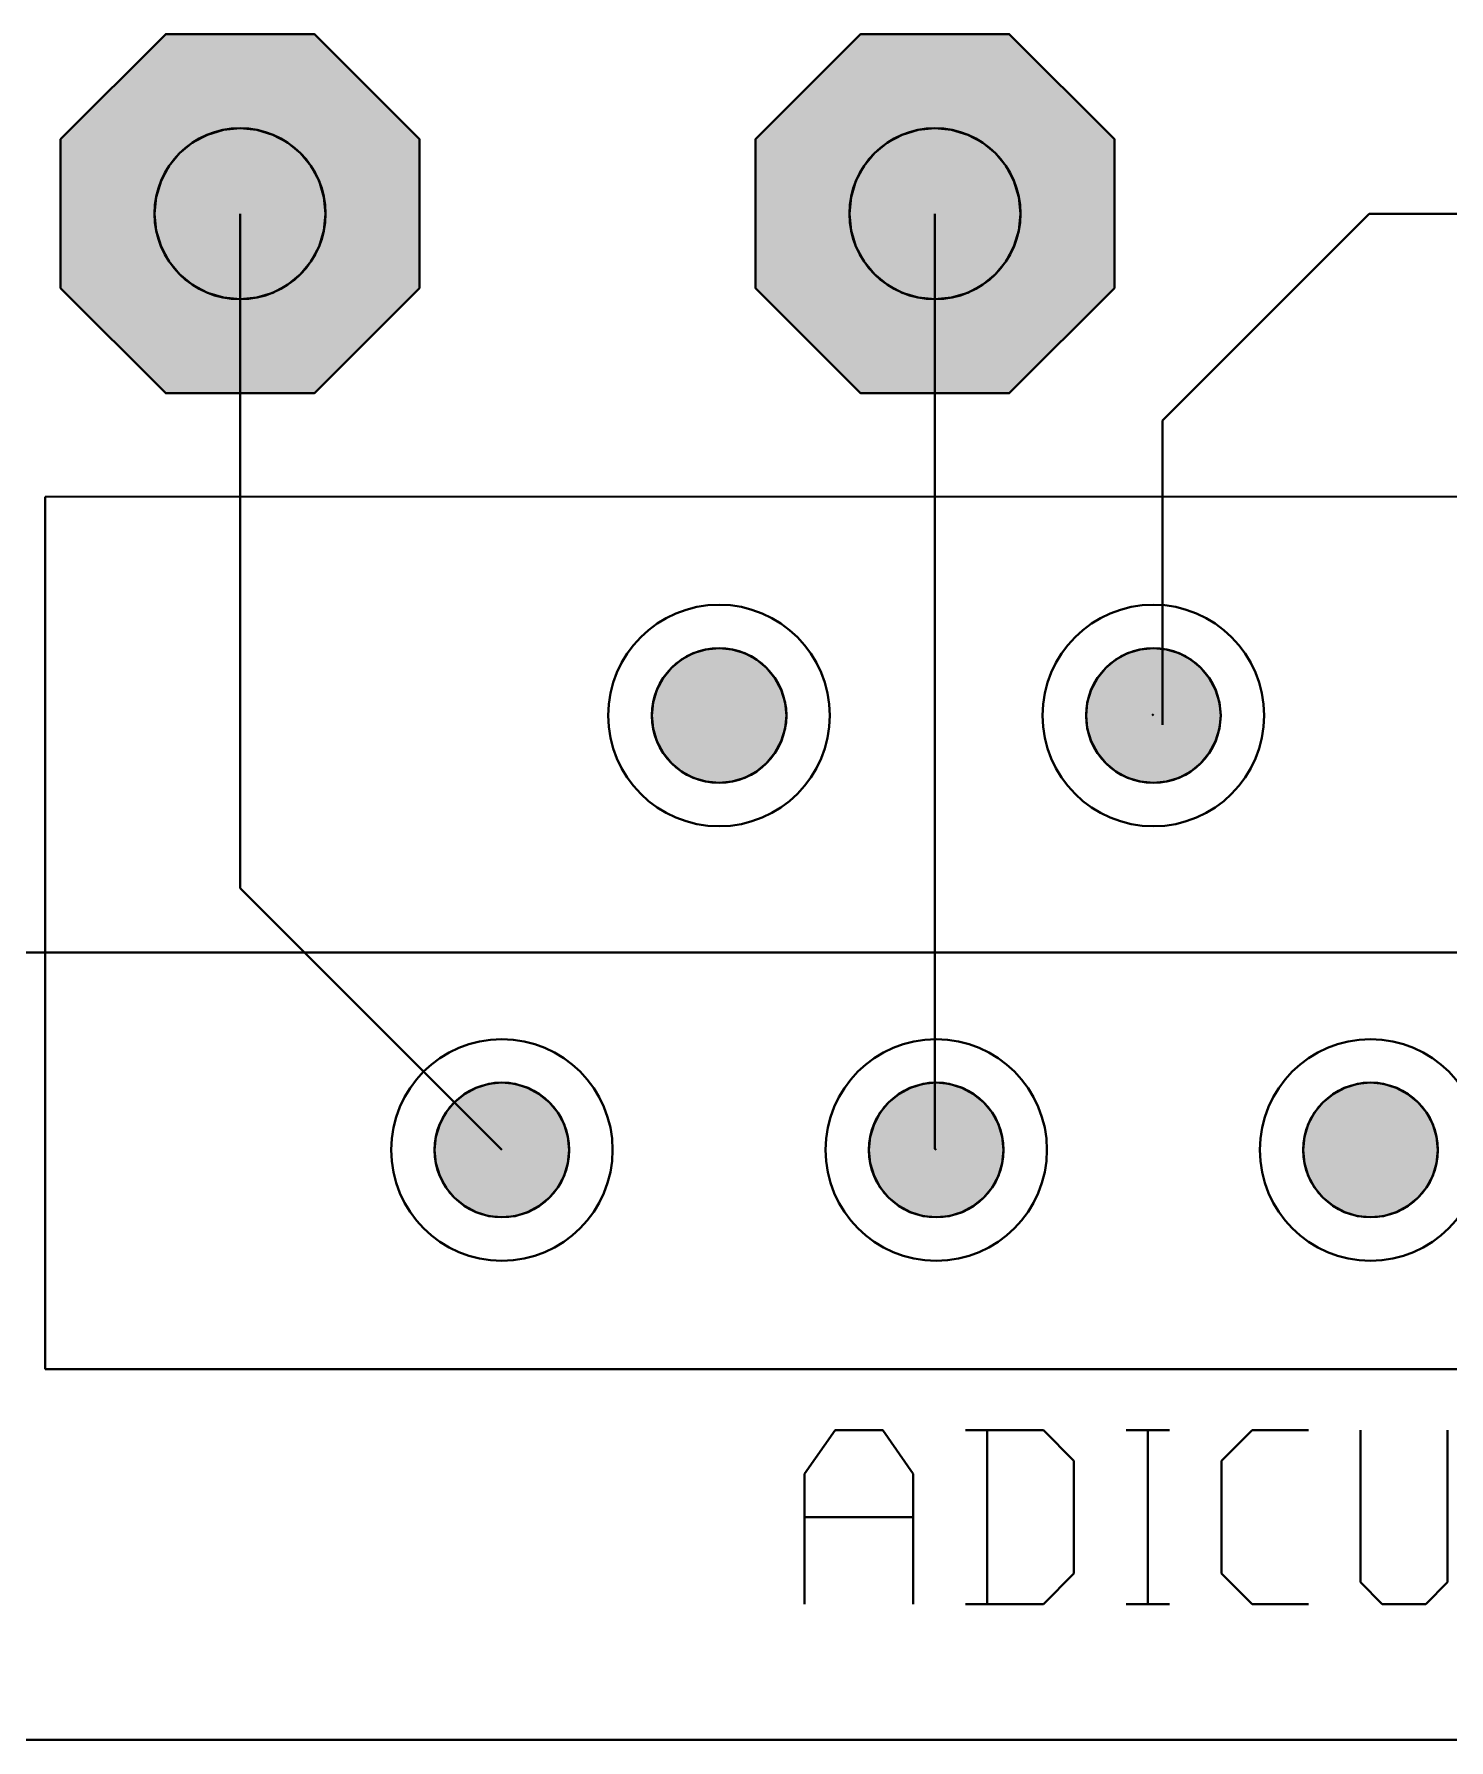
# Model space of a CAD drawing. Header units: millimetres. Extents: x 2 to 157, y 2 to 78.
# Drawn here: x 81.14 to 89.42, y 2.11 to 12.09 of the extents above; entities that cross this region are included whole.
import ezdxf

# ---------------------------------------------------------------- set-up
doc = ezdxf.new("R2010")
doc.units = ezdxf.units.MM
for name, color, linetype in [('bottom_copper', 7, 'Continuous'), ('bottom_silk', 7, 'Continuous'), ('drill_plated', 7, 'Continuous'), ('outline', 7, 'Continuous'), ('top_copper', 7, 'Continuous'), ('top_silk', 7, 'Continuous')]:
    doc.layers.add(name, color=color, linetype=linetype)

msp = doc.modelspace()

# ---------------------------------------------------------------- hatches: boundary and pattern name
at = {"layer": 'bottom_copper', "lineweight": 40}
for points in [[(83.3968, 10.6006), (82.7817, 9.9855), (81.9119, 9.9855), (81.2968, 10.6006), (81.2968, 11.4704), (81.9119, 12.0855), (82.7817, 12.0855), (83.3968, 11.4704), (83.3968, 10.6006)], [(87.4608, 10.6006), (86.8457, 9.9855), (85.9759, 9.9855), (85.3608, 10.6006), (85.3608, 11.4704), (85.9759, 12.0855), (86.8457, 12.0855), (87.4608, 11.4704), (87.4608, 10.6006)], [(82.8372, 10.938), (82.8087, 10.8442), (82.7625, 10.7577), (82.7004, 10.6819), (82.6246, 10.6198), (82.5381, 10.5736), (82.4443, 10.5451), (82.3468, 10.5355), (82.2493, 10.5451), (82.1555, 10.5736), (82.069, 10.6198), (81.9932, 10.6819), (81.9311, 10.7577), (81.8849, 10.8442), (81.8564, 10.938), (81.8468, 11.0355), (81.8564, 11.133), (81.8849, 11.2268), (81.9311, 11.3133), (81.9932, 11.3891), (82.069, 11.4512), (82.1555, 11.4974), (82.2493, 11.5259), (82.3468, 11.5355), (82.4443, 11.5259), (82.5381, 11.4974), (82.6246, 11.4512), (82.7004, 11.3891), (82.7625, 11.3133), (82.8087, 11.2268), (82.8372, 11.133), (82.8468, 11.0355), (82.8372, 10.938)], [(86.9012, 10.938), (86.8727, 10.8442), (86.8265, 10.7577), (86.7644, 10.6819), (86.6886, 10.6198), (86.6021, 10.5736), (86.5083, 10.5451), (86.4108, 10.5355), (86.3133, 10.5451), (86.2195, 10.5736), (86.133, 10.6198), (86.0572, 10.6819), (85.9951, 10.7577), (85.9489, 10.8442), (85.9204, 10.938), (85.9108, 11.0355), (85.9204, 11.133), (85.9489, 11.2268), (85.9951, 11.3133), (86.0572, 11.3891), (86.133, 11.4512), (86.2195, 11.4974), (86.3133, 11.5259), (86.4108, 11.5355), (86.5083, 11.5259), (86.6021, 11.4974), (86.6886, 11.4512), (86.7644, 11.3891), (86.8265, 11.3133), (86.8727, 11.2268), (86.9012, 11.133), (86.9108, 11.0355), (86.9012, 10.938)], [(85.5341, 8.0252), (85.5117, 7.9513), (85.4753, 7.8833), (85.4264, 7.8236), (85.3667, 7.7747), (85.2987, 7.7383), (85.2248, 7.7159), (85.148, 7.7083), (85.0712, 7.7159), (84.9973, 7.7383), (84.9293, 7.7747), (84.8696, 7.8236), (84.8207, 7.8833), (84.7843, 7.9513), (84.7619, 8.0252), (84.7543, 8.102), (84.7619, 8.1788), (84.7843, 8.2527), (84.8207, 8.3207), (84.8696, 8.3804), (84.9293, 8.4293), (84.9973, 8.4657), (85.0712, 8.4881), (85.148, 8.4957), (85.2248, 8.4881), (85.2987, 8.4657), (85.3667, 8.4293), (85.4264, 8.3804), (85.4753, 8.3207), (85.5117, 8.2527), (85.5341, 8.1788), (85.5417, 8.102), (85.5341, 8.0252)], [(88.0741, 8.0252), (88.0517, 7.9513), (88.0153, 7.8833), (87.9664, 7.8236), (87.9067, 7.7747), (87.8387, 7.7383), (87.7648, 7.7159), (87.688, 7.7083), (87.6112, 7.7159), (87.5373, 7.7383), (87.4693, 7.7747), (87.4096, 7.8236), (87.3607, 7.8833), (87.3243, 7.9513), (87.3019, 8.0252), (87.2943, 8.102), (87.3019, 8.1788), (87.3243, 8.2527), (87.3607, 8.3207), (87.4096, 8.3804), (87.4693, 8.4293), (87.5373, 8.4657), (87.6112, 8.4881), (87.688, 8.4957), (87.7648, 8.4881), (87.8387, 8.4657), (87.9067, 8.4293), (87.9664, 8.3804), (88.0153, 8.3207), (88.0517, 8.2527), (88.0741, 8.1788), (88.0817, 8.102), (88.0741, 8.0252)], [(84.2641, 5.4852), (84.2417, 5.4113), (84.2053, 5.3433), (84.1564, 5.2836), (84.0967, 5.2347), (84.0287, 5.1983), (83.9548, 5.1759), (83.878, 5.1683), (83.8012, 5.1759), (83.7273, 5.1983), (83.6593, 5.2347), (83.5996, 5.2836), (83.5507, 5.3433), (83.5143, 5.4113), (83.4919, 5.4852), (83.4843, 5.562), (83.4919, 5.6388), (83.5143, 5.7127), (83.5507, 5.7807), (83.5996, 5.8404), (83.6593, 5.8893), (83.7273, 5.9257), (83.8012, 5.9481), (83.878, 5.9557), (83.9548, 5.9481), (84.0287, 5.9257), (84.0967, 5.8893), (84.1564, 5.8404), (84.2053, 5.7807), (84.2417, 5.7127), (84.2641, 5.6388), (84.2717, 5.562), (84.2641, 5.4852)], [(86.8041, 5.4852), (86.7817, 5.4113), (86.7453, 5.3433), (86.6964, 5.2836), (86.6367, 5.2347), (86.5687, 5.1983), (86.4948, 5.1759), (86.418, 5.1683), (86.3412, 5.1759), (86.2673, 5.1983), (86.1993, 5.2347), (86.1396, 5.2836), (86.0907, 5.3433), (86.0543, 5.4113), (86.0319, 5.4852), (86.0243, 5.562), (86.0319, 5.6388), (86.0543, 5.7127), (86.0907, 5.7807), (86.1396, 5.8404), (86.1993, 5.8893), (86.2673, 5.9257), (86.3412, 5.9481), (86.418, 5.9557), (86.4948, 5.9481), (86.5687, 5.9257), (86.6367, 5.8893), (86.6964, 5.8404), (86.7453, 5.7807), (86.7817, 5.7127), (86.8041, 5.6388), (86.8117, 5.562), (86.8041, 5.4852)], [(89.3441, 5.4852), (89.3217, 5.4113), (89.2853, 5.3433), (89.2364, 5.2836), (89.1767, 5.2347), (89.1087, 5.1983), (89.0348, 5.1759), (88.958, 5.1683), (88.8812, 5.1759), (88.8073, 5.1983), (88.7393, 5.2347), (88.6796, 5.2836), (88.6307, 5.3433), (88.5943, 5.4113), (88.5719, 5.4852), (88.5643, 5.562), (88.5719, 5.6388), (88.5943, 5.7127), (88.6307, 5.7807), (88.6796, 5.8404), (88.7393, 5.8893), (88.8073, 5.9257), (88.8812, 5.9481), (88.958, 5.9557), (89.0348, 5.9481), (89.1087, 5.9257), (89.1767, 5.8893), (89.2364, 5.8404), (89.2853, 5.7807), (89.3217, 5.7127), (89.3441, 5.6388), (89.3517, 5.562), (89.3441, 5.4852)]]:
    msp.add_hatch(color=7, dxfattribs=at).paths.add_polyline_path(points, flags=0)
at = {"layer": 'drill_plated', "lineweight": 40}
for points in [[(82.8372, 10.938), (82.8087, 10.8442), (82.7625, 10.7577), (82.7004, 10.6819), (82.6246, 10.6198), (82.5381, 10.5736), (82.4443, 10.5451), (82.3468, 10.5355), (82.2493, 10.5451), (82.1555, 10.5736), (82.069, 10.6198), (81.9932, 10.6819), (81.9311, 10.7577), (81.8849, 10.8442), (81.8564, 10.938), (81.8468, 11.0355), (81.8564, 11.133), (81.8849, 11.2268), (81.9311, 11.3133), (81.9932, 11.3891), (82.069, 11.4512), (82.1555, 11.4974), (82.2493, 11.5259), (82.3468, 11.5355), (82.4443, 11.5259), (82.5381, 11.4974), (82.6246, 11.4512), (82.7004, 11.3891), (82.7625, 11.3133), (82.8087, 11.2268), (82.8372, 11.133), (82.8468, 11.0355), (82.8372, 10.938)], [(86.9012, 10.938), (86.8727, 10.8442), (86.8265, 10.7577), (86.7644, 10.6819), (86.6886, 10.6198), (86.6021, 10.5736), (86.5083, 10.5451), (86.4108, 10.5355), (86.3133, 10.5451), (86.2195, 10.5736), (86.133, 10.6198), (86.0572, 10.6819), (85.9951, 10.7577), (85.9489, 10.8442), (85.9204, 10.938), (85.9108, 11.0355), (85.9204, 11.133), (85.9489, 11.2268), (85.9951, 11.3133), (86.0572, 11.3891), (86.133, 11.4512), (86.2195, 11.4974), (86.3133, 11.5259), (86.4108, 11.5355), (86.5083, 11.5259), (86.6021, 11.4974), (86.6886, 11.4512), (86.7644, 11.3891), (86.8265, 11.3133), (86.8727, 11.2268), (86.9012, 11.133), (86.9108, 11.0355), (86.9012, 10.938)], [(85.5341, 8.0252), (85.5117, 7.9513), (85.4753, 7.8833), (85.4264, 7.8236), (85.3667, 7.7747), (85.2987, 7.7383), (85.2248, 7.7159), (85.148, 7.7083), (85.0712, 7.7159), (84.9973, 7.7383), (84.9293, 7.7747), (84.8696, 7.8236), (84.8207, 7.8833), (84.7843, 7.9513), (84.7619, 8.0252), (84.7543, 8.102), (84.7619, 8.1788), (84.7843, 8.2527), (84.8207, 8.3207), (84.8696, 8.3804), (84.9293, 8.4293), (84.9973, 8.4657), (85.0712, 8.4881), (85.148, 8.4957), (85.2248, 8.4881), (85.2987, 8.4657), (85.3667, 8.4293), (85.4264, 8.3804), (85.4753, 8.3207), (85.5117, 8.2527), (85.5341, 8.1788), (85.5417, 8.102), (85.5341, 8.0252)], [(88.0741, 8.0252), (88.0517, 7.9513), (88.0153, 7.8833), (87.9664, 7.8236), (87.9067, 7.7747), (87.8387, 7.7383), (87.7648, 7.7159), (87.688, 7.7083), (87.6112, 7.7159), (87.5373, 7.7383), (87.4693, 7.7747), (87.4096, 7.8236), (87.3607, 7.8833), (87.3243, 7.9513), (87.3019, 8.0252), (87.2943, 8.102), (87.3019, 8.1788), (87.3243, 8.2527), (87.3607, 8.3207), (87.4096, 8.3804), (87.4693, 8.4293), (87.5373, 8.4657), (87.6112, 8.4881), (87.688, 8.4957), (87.7648, 8.4881), (87.8387, 8.4657), (87.9067, 8.4293), (87.9664, 8.3804), (88.0153, 8.3207), (88.0517, 8.2527), (88.0741, 8.1788), (88.0817, 8.102), (88.0741, 8.0252)], [(84.2641, 5.4852), (84.2417, 5.4113), (84.2053, 5.3433), (84.1564, 5.2836), (84.0967, 5.2347), (84.0287, 5.1983), (83.9548, 5.1759), (83.878, 5.1683), (83.8012, 5.1759), (83.7273, 5.1983), (83.6593, 5.2347), (83.5996, 5.2836), (83.5507, 5.3433), (83.5143, 5.4113), (83.4919, 5.4852), (83.4843, 5.562), (83.4919, 5.6388), (83.5143, 5.7127), (83.5507, 5.7807), (83.5996, 5.8404), (83.6593, 5.8893), (83.7273, 5.9257), (83.8012, 5.9481), (83.878, 5.9557), (83.9548, 5.9481), (84.0287, 5.9257), (84.0967, 5.8893), (84.1564, 5.8404), (84.2053, 5.7807), (84.2417, 5.7127), (84.2641, 5.6388), (84.2717, 5.562), (84.2641, 5.4852)], [(86.8041, 5.4852), (86.7817, 5.4113), (86.7453, 5.3433), (86.6964, 5.2836), (86.6367, 5.2347), (86.5687, 5.1983), (86.4948, 5.1759), (86.418, 5.1683), (86.3412, 5.1759), (86.2673, 5.1983), (86.1993, 5.2347), (86.1396, 5.2836), (86.0907, 5.3433), (86.0543, 5.4113), (86.0319, 5.4852), (86.0243, 5.562), (86.0319, 5.6388), (86.0543, 5.7127), (86.0907, 5.7807), (86.1396, 5.8404), (86.1993, 5.8893), (86.2673, 5.9257), (86.3412, 5.9481), (86.418, 5.9557), (86.4948, 5.9481), (86.5687, 5.9257), (86.6367, 5.8893), (86.6964, 5.8404), (86.7453, 5.7807), (86.7817, 5.7127), (86.8041, 5.6388), (86.8117, 5.562), (86.8041, 5.4852)], [(89.3441, 5.4852), (89.3217, 5.4113), (89.2853, 5.3433), (89.2364, 5.2836), (89.1767, 5.2347), (89.1087, 5.1983), (89.0348, 5.1759), (88.958, 5.1683), (88.8812, 5.1759), (88.8073, 5.1983), (88.7393, 5.2347), (88.6796, 5.2836), (88.6307, 5.3433), (88.5943, 5.4113), (88.5719, 5.4852), (88.5643, 5.562), (88.5719, 5.6388), (88.5943, 5.7127), (88.6307, 5.7807), (88.6796, 5.8404), (88.7393, 5.8893), (88.8073, 5.9257), (88.8812, 5.9481), (88.958, 5.9557), (89.0348, 5.9481), (89.1087, 5.9257), (89.1767, 5.8893), (89.2364, 5.8404), (89.2853, 5.7807), (89.3217, 5.7127), (89.3441, 5.6388), (89.3517, 5.562), (89.3441, 5.4852)]]:
    msp.add_hatch(color=7, dxfattribs=at).paths.add_polyline_path(points, flags=0)
at = {"layer": 'top_copper', "lineweight": 40}
for points in [[(83.3968, 10.6006), (82.7817, 9.9855), (81.9119, 9.9855), (81.2968, 10.6006), (81.2968, 11.4704), (81.9119, 12.0855), (82.7817, 12.0855), (83.3968, 11.4704), (83.3968, 10.6006)], [(87.4608, 10.6006), (86.8457, 9.9855), (85.9759, 9.9855), (85.3608, 10.6006), (85.3608, 11.4704), (85.9759, 12.0855), (86.8457, 12.0855), (87.4608, 11.4704), (87.4608, 10.6006)], [(82.8372, 10.938), (82.8087, 10.8442), (82.7625, 10.7577), (82.7004, 10.6819), (82.6246, 10.6198), (82.5381, 10.5736), (82.4443, 10.5451), (82.3468, 10.5355), (82.2493, 10.5451), (82.1555, 10.5736), (82.069, 10.6198), (81.9932, 10.6819), (81.9311, 10.7577), (81.8849, 10.8442), (81.8564, 10.938), (81.8468, 11.0355), (81.8564, 11.133), (81.8849, 11.2268), (81.9311, 11.3133), (81.9932, 11.3891), (82.069, 11.4512), (82.1555, 11.4974), (82.2493, 11.5259), (82.3468, 11.5355), (82.4443, 11.5259), (82.5381, 11.4974), (82.6246, 11.4512), (82.7004, 11.3891), (82.7625, 11.3133), (82.8087, 11.2268), (82.8372, 11.133), (82.8468, 11.0355), (82.8372, 10.938)], [(86.9012, 10.938), (86.8727, 10.8442), (86.8265, 10.7577), (86.7644, 10.6819), (86.6886, 10.6198), (86.6021, 10.5736), (86.5083, 10.5451), (86.4108, 10.5355), (86.3133, 10.5451), (86.2195, 10.5736), (86.133, 10.6198), (86.0572, 10.6819), (85.9951, 10.7577), (85.9489, 10.8442), (85.9204, 10.938), (85.9108, 11.0355), (85.9204, 11.133), (85.9489, 11.2268), (85.9951, 11.3133), (86.0572, 11.3891), (86.133, 11.4512), (86.2195, 11.4974), (86.3133, 11.5259), (86.4108, 11.5355), (86.5083, 11.5259), (86.6021, 11.4974), (86.6886, 11.4512), (86.7644, 11.3891), (86.8265, 11.3133), (86.8727, 11.2268), (86.9012, 11.133), (86.9108, 11.0355), (86.9012, 10.938)], [(85.5341, 8.0252), (85.5117, 7.9513), (85.4753, 7.8833), (85.4264, 7.8236), (85.3667, 7.7747), (85.2987, 7.7383), (85.2248, 7.7159), (85.148, 7.7083), (85.0712, 7.7159), (84.9973, 7.7383), (84.9293, 7.7747), (84.8696, 7.8236), (84.8207, 7.8833), (84.7843, 7.9513), (84.7619, 8.0252), (84.7543, 8.102), (84.7619, 8.1788), (84.7843, 8.2527), (84.8207, 8.3207), (84.8696, 8.3804), (84.9293, 8.4293), (84.9973, 8.4657), (85.0712, 8.4881), (85.148, 8.4957), (85.2248, 8.4881), (85.2987, 8.4657), (85.3667, 8.4293), (85.4264, 8.3804), (85.4753, 8.3207), (85.5117, 8.2527), (85.5341, 8.1788), (85.5417, 8.102), (85.5341, 8.0252)], [(88.0741, 8.0252), (88.0517, 7.9513), (88.0153, 7.8833), (87.9664, 7.8236), (87.9067, 7.7747), (87.8387, 7.7383), (87.7648, 7.7159), (87.688, 7.7083), (87.6112, 7.7159), (87.5373, 7.7383), (87.4693, 7.7747), (87.4096, 7.8236), (87.3607, 7.8833), (87.3243, 7.9513), (87.3019, 8.0252), (87.2943, 8.102), (87.3019, 8.1788), (87.3243, 8.2527), (87.3607, 8.3207), (87.4096, 8.3804), (87.4693, 8.4293), (87.5373, 8.4657), (87.6112, 8.4881), (87.688, 8.4957), (87.7648, 8.4881), (87.8387, 8.4657), (87.9067, 8.4293), (87.9664, 8.3804), (88.0153, 8.3207), (88.0517, 8.2527), (88.0741, 8.1788), (88.0817, 8.102), (88.0741, 8.0252)], [(84.2641, 5.4852), (84.2417, 5.4113), (84.2053, 5.3433), (84.1564, 5.2836), (84.0967, 5.2347), (84.0287, 5.1983), (83.9548, 5.1759), (83.878, 5.1683), (83.8012, 5.1759), (83.7273, 5.1983), (83.6593, 5.2347), (83.5996, 5.2836), (83.5507, 5.3433), (83.5143, 5.4113), (83.4919, 5.4852), (83.4843, 5.562), (83.4919, 5.6388), (83.5143, 5.7127), (83.5507, 5.7807), (83.5996, 5.8404), (83.6593, 5.8893), (83.7273, 5.9257), (83.8012, 5.9481), (83.878, 5.9557), (83.9548, 5.9481), (84.0287, 5.9257), (84.0967, 5.8893), (84.1564, 5.8404), (84.2053, 5.7807), (84.2417, 5.7127), (84.2641, 5.6388), (84.2717, 5.562), (84.2641, 5.4852)], [(86.8041, 5.4852), (86.7817, 5.4113), (86.7453, 5.3433), (86.6964, 5.2836), (86.6367, 5.2347), (86.5687, 5.1983), (86.4948, 5.1759), (86.418, 5.1683), (86.3412, 5.1759), (86.2673, 5.1983), (86.1993, 5.2347), (86.1396, 5.2836), (86.0907, 5.3433), (86.0543, 5.4113), (86.0319, 5.4852), (86.0243, 5.562), (86.0319, 5.6388), (86.0543, 5.7127), (86.0907, 5.7807), (86.1396, 5.8404), (86.1993, 5.8893), (86.2673, 5.9257), (86.3412, 5.9481), (86.418, 5.9557), (86.4948, 5.9481), (86.5687, 5.9257), (86.6367, 5.8893), (86.6964, 5.8404), (86.7453, 5.7807), (86.7817, 5.7127), (86.8041, 5.6388), (86.8117, 5.562), (86.8041, 5.4852)], [(89.3441, 5.4852), (89.3217, 5.4113), (89.2853, 5.3433), (89.2364, 5.2836), (89.1767, 5.2347), (89.1087, 5.1983), (89.0348, 5.1759), (88.958, 5.1683), (88.8812, 5.1759), (88.8073, 5.1983), (88.7393, 5.2347), (88.6796, 5.2836), (88.6307, 5.3433), (88.5943, 5.4113), (88.5719, 5.4852), (88.5643, 5.562), (88.5719, 5.6388), (88.5943, 5.7127), (88.6307, 5.7807), (88.6796, 5.8404), (88.7393, 5.8893), (88.8073, 5.9257), (88.8812, 5.9481), (88.958, 5.9557), (89.0348, 5.9481), (89.1087, 5.9257), (89.1767, 5.8893), (89.2364, 5.8404), (89.2853, 5.7807), (89.3217, 5.7127), (89.3441, 5.6388), (89.3517, 5.562), (89.3441, 5.4852)]]:
    msp.add_hatch(color=7, dxfattribs=at).paths.add_polyline_path(points, flags=0)

# ---------------------------------------------------------------- linework, layer by layer
at = {"layer": 'bottom_copper', "color": 7, "lineweight": 40}
for p, q in [((81.9119, 12.0855), (81.2968, 11.4704)), ((82.7817, 12.0855), (81.9119, 12.0855)), ((83.3968, 11.4704), (82.7817, 12.0855)), ((85.9759, 12.0855), (85.3608, 11.4704)), ((86.8457, 12.0855), (85.9759, 12.0855)), ((87.4608, 11.4704), (86.8457, 12.0855)), ((81.2968, 11.4704), (81.2968, 10.6006)), ((83.3968, 10.6006), (83.3968, 11.4704)), ((85.3608, 11.4704), (85.3608, 10.6006)), ((87.4608, 10.6006), (87.4608, 11.4704)), ((82.3468, 11.0355), (82.3468, 7.0932)), ((86.4108, 11.0355), (86.4108, 5.5692)), ((81.2968, 10.6006), (81.9119, 9.9855)), ((82.7817, 9.9855), (83.3968, 10.6006)), ((85.3608, 10.6006), (85.9759, 9.9855)), ((86.8457, 9.9855), (87.4608, 10.6006)), ((81.9119, 9.9855), (82.7817, 9.9855)), ((85.9759, 9.9855), (86.8457, 9.9855)), ((82.3468, 7.0932), (83.878, 5.562))]:
    msp.add_line(p, q, dxfattribs=at)
for points in [[(83.3968, 10.6006), (82.7817, 9.9855), (81.9119, 9.9855), (81.2968, 10.6006), (81.2968, 11.4704), (81.9119, 12.0855), (82.7817, 12.0855), (83.3968, 11.4704), (83.3968, 10.6006)], [(87.4608, 10.6006), (86.8457, 9.9855), (85.9759, 9.9855), (85.3608, 10.6006), (85.3608, 11.4704), (85.9759, 12.0855), (86.8457, 12.0855), (87.4608, 11.4704), (87.4608, 10.6006)], [(82.8372, 10.938), (82.8087, 10.8442), (82.7625, 10.7577), (82.7004, 10.6819), (82.6246, 10.6198), (82.5381, 10.5736), (82.4443, 10.5451), (82.3468, 10.5355), (82.2493, 10.5451), (82.1555, 10.5736), (82.069, 10.6198), (81.9932, 10.6819), (81.9311, 10.7577), (81.8849, 10.8442), (81.8564, 10.938), (81.8468, 11.0355), (81.8564, 11.133), (81.8849, 11.2268), (81.9311, 11.3133), (81.9932, 11.3891), (82.069, 11.4512), (82.1555, 11.4974), (82.2493, 11.5259), (82.3468, 11.5355), (82.4443, 11.5259), (82.5381, 11.4974), (82.6246, 11.4512), (82.7004, 11.3891), (82.7625, 11.3133), (82.8087, 11.2268), (82.8372, 11.133), (82.8468, 11.0355), (82.8372, 10.938)], [(86.9012, 10.938), (86.8727, 10.8442), (86.8265, 10.7577), (86.7644, 10.6819), (86.6886, 10.6198), (86.6021, 10.5736), (86.5083, 10.5451), (86.4108, 10.5355), (86.3133, 10.5451), (86.2195, 10.5736), (86.133, 10.6198), (86.0572, 10.6819), (85.9951, 10.7577), (85.9489, 10.8442), (85.9204, 10.938), (85.9108, 11.0355), (85.9204, 11.133), (85.9489, 11.2268), (85.9951, 11.3133), (86.0572, 11.3891), (86.133, 11.4512), (86.2195, 11.4974), (86.3133, 11.5259), (86.4108, 11.5355), (86.5083, 11.5259), (86.6021, 11.4974), (86.6886, 11.4512), (86.7644, 11.3891), (86.8265, 11.3133), (86.8727, 11.2268), (86.9012, 11.133), (86.9108, 11.0355), (86.9012, 10.938)], [(85.5341, 8.0252), (85.5117, 7.9513), (85.4753, 7.8833), (85.4264, 7.8236), (85.3667, 7.7747), (85.2987, 7.7383), (85.2248, 7.7159), (85.148, 7.7083), (85.0712, 7.7159), (84.9973, 7.7383), (84.9293, 7.7747), (84.8696, 7.8236), (84.8207, 7.8833), (84.7843, 7.9513), (84.7619, 8.0252), (84.7543, 8.102), (84.7619, 8.1788), (84.7843, 8.2527), (84.8207, 8.3207), (84.8696, 8.3804), (84.9293, 8.4293), (84.9973, 8.4657), (85.0712, 8.4881), (85.148, 8.4957), (85.2248, 8.4881), (85.2987, 8.4657), (85.3667, 8.4293), (85.4264, 8.3804), (85.4753, 8.3207), (85.5117, 8.2527), (85.5341, 8.1788), (85.5417, 8.102), (85.5341, 8.0252)], [(88.0741, 8.0252), (88.0517, 7.9513), (88.0153, 7.8833), (87.9664, 7.8236), (87.9067, 7.7747), (87.8387, 7.7383), (87.7648, 7.7159), (87.688, 7.7083), (87.6112, 7.7159), (87.5373, 7.7383), (87.4693, 7.7747), (87.4096, 7.8236), (87.3607, 7.8833), (87.3243, 7.9513), (87.3019, 8.0252), (87.2943, 8.102), (87.3019, 8.1788), (87.3243, 8.2527), (87.3607, 8.3207), (87.4096, 8.3804), (87.4693, 8.4293), (87.5373, 8.4657), (87.6112, 8.4881), (87.688, 8.4957), (87.7648, 8.4881), (87.8387, 8.4657), (87.9067, 8.4293), (87.9664, 8.3804), (88.0153, 8.3207), (88.0517, 8.2527), (88.0741, 8.1788), (88.0817, 8.102), (88.0741, 8.0252)], [(84.2641, 5.4852), (84.2417, 5.4113), (84.2053, 5.3433), (84.1564, 5.2836), (84.0967, 5.2347), (84.0287, 5.1983), (83.9548, 5.1759), (83.878, 5.1683), (83.8012, 5.1759), (83.7273, 5.1983), (83.6593, 5.2347), (83.5996, 5.2836), (83.5507, 5.3433), (83.5143, 5.4113), (83.4919, 5.4852), (83.4843, 5.562), (83.4919, 5.6388), (83.5143, 5.7127), (83.5507, 5.7807), (83.5996, 5.8404), (83.6593, 5.8893), (83.7273, 5.9257), (83.8012, 5.9481), (83.878, 5.9557), (83.9548, 5.9481), (84.0287, 5.9257), (84.0967, 5.8893), (84.1564, 5.8404), (84.2053, 5.7807), (84.2417, 5.7127), (84.2641, 5.6388), (84.2717, 5.562), (84.2641, 5.4852)], [(86.8041, 5.4852), (86.7817, 5.4113), (86.7453, 5.3433), (86.6964, 5.2836), (86.6367, 5.2347), (86.5687, 5.1983), (86.4948, 5.1759), (86.418, 5.1683), (86.3412, 5.1759), (86.2673, 5.1983), (86.1993, 5.2347), (86.1396, 5.2836), (86.0907, 5.3433), (86.0543, 5.4113), (86.0319, 5.4852), (86.0243, 5.562), (86.0319, 5.6388), (86.0543, 5.7127), (86.0907, 5.7807), (86.1396, 5.8404), (86.1993, 5.8893), (86.2673, 5.9257), (86.3412, 5.9481), (86.418, 5.9557), (86.4948, 5.9481), (86.5687, 5.9257), (86.6367, 5.8893), (86.6964, 5.8404), (86.7453, 5.7807), (86.7817, 5.7127), (86.8041, 5.6388), (86.8117, 5.562), (86.8041, 5.4852)], [(89.3441, 5.4852), (89.3217, 5.4113), (89.2853, 5.3433), (89.2364, 5.2836), (89.1767, 5.2347), (89.1087, 5.1983), (89.0348, 5.1759), (88.958, 5.1683), (88.8812, 5.1759), (88.8073, 5.1983), (88.7393, 5.2347), (88.6796, 5.2836), (88.6307, 5.3433), (88.5943, 5.4113), (88.5719, 5.4852), (88.5643, 5.562), (88.5719, 5.6388), (88.5943, 5.7127), (88.6307, 5.7807), (88.6796, 5.8404), (88.7393, 5.8893), (88.8073, 5.9257), (88.8812, 5.9481), (88.958, 5.9557), (89.0348, 5.9481), (89.1087, 5.9257), (89.1767, 5.8893), (89.2364, 5.8404), (89.2853, 5.7807), (89.3217, 5.7127), (89.3441, 5.6388), (89.3517, 5.562), (89.3441, 5.4852)]]:
    msp.add_lwpolyline(points, close=True, dxfattribs=at)
for centre, major_axis in [((82.3468, 11.0355), (0.5, 0)), ((86.4108, 11.0355), (0.5, 0)), ((85.148, 8.102), (0.6477, 0)), ((87.688, 8.102), (0.6477, 0)), ((85.148, 8.102), (0.3937, 0)), ((87.688, 8.102), (0.3937, 0)), ((83.878, 5.562), (0.6477, 0)), ((86.418, 5.562), (0.6477, 0)), ((88.958, 5.562), (0.6477, 0)), ((83.878, 5.562), (0.3937, 0)), ((86.418, 5.562), (0.3937, 0)), ((88.958, 5.562), (0.3937, 0))]:
    msp.add_ellipse(centre, major_axis=major_axis, ratio=1, dxfattribs=at)
at = {"layer": 'bottom_silk', "color": 7, "lineweight": 40}
msp.add_line((156.6348, 2.1134), (1.6348, 2.1134), dxfattribs=at)
at = {"layer": 'drill_plated', "color": 7, "lineweight": 40}
for points in [[(82.8372, 10.938), (82.8087, 10.8442), (82.7625, 10.7577), (82.7004, 10.6819), (82.6246, 10.6198), (82.5381, 10.5736), (82.4443, 10.5451), (82.3468, 10.5355), (82.2493, 10.5451), (82.1555, 10.5736), (82.069, 10.6198), (81.9932, 10.6819), (81.9311, 10.7577), (81.8849, 10.8442), (81.8564, 10.938), (81.8468, 11.0355), (81.8564, 11.133), (81.8849, 11.2268), (81.9311, 11.3133), (81.9932, 11.3891), (82.069, 11.4512), (82.1555, 11.4974), (82.2493, 11.5259), (82.3468, 11.5355), (82.4443, 11.5259), (82.5381, 11.4974), (82.6246, 11.4512), (82.7004, 11.3891), (82.7625, 11.3133), (82.8087, 11.2268), (82.8372, 11.133), (82.8468, 11.0355), (82.8372, 10.938)], [(86.9012, 10.938), (86.8727, 10.8442), (86.8265, 10.7577), (86.7644, 10.6819), (86.6886, 10.6198), (86.6021, 10.5736), (86.5083, 10.5451), (86.4108, 10.5355), (86.3133, 10.5451), (86.2195, 10.5736), (86.133, 10.6198), (86.0572, 10.6819), (85.9951, 10.7577), (85.9489, 10.8442), (85.9204, 10.938), (85.9108, 11.0355), (85.9204, 11.133), (85.9489, 11.2268), (85.9951, 11.3133), (86.0572, 11.3891), (86.133, 11.4512), (86.2195, 11.4974), (86.3133, 11.5259), (86.4108, 11.5355), (86.5083, 11.5259), (86.6021, 11.4974), (86.6886, 11.4512), (86.7644, 11.3891), (86.8265, 11.3133), (86.8727, 11.2268), (86.9012, 11.133), (86.9108, 11.0355), (86.9012, 10.938)], [(85.5341, 8.0252), (85.5117, 7.9513), (85.4753, 7.8833), (85.4264, 7.8236), (85.3667, 7.7747), (85.2987, 7.7383), (85.2248, 7.7159), (85.148, 7.7083), (85.0712, 7.7159), (84.9973, 7.7383), (84.9293, 7.7747), (84.8696, 7.8236), (84.8207, 7.8833), (84.7843, 7.9513), (84.7619, 8.0252), (84.7543, 8.102), (84.7619, 8.1788), (84.7843, 8.2527), (84.8207, 8.3207), (84.8696, 8.3804), (84.9293, 8.4293), (84.9973, 8.4657), (85.0712, 8.4881), (85.148, 8.4957), (85.2248, 8.4881), (85.2987, 8.4657), (85.3667, 8.4293), (85.4264, 8.3804), (85.4753, 8.3207), (85.5117, 8.2527), (85.5341, 8.1788), (85.5417, 8.102), (85.5341, 8.0252)], [(88.0741, 8.0252), (88.0517, 7.9513), (88.0153, 7.8833), (87.9664, 7.8236), (87.9067, 7.7747), (87.8387, 7.7383), (87.7648, 7.7159), (87.688, 7.7083), (87.6112, 7.7159), (87.5373, 7.7383), (87.4693, 7.7747), (87.4096, 7.8236), (87.3607, 7.8833), (87.3243, 7.9513), (87.3019, 8.0252), (87.2943, 8.102), (87.3019, 8.1788), (87.3243, 8.2527), (87.3607, 8.3207), (87.4096, 8.3804), (87.4693, 8.4293), (87.5373, 8.4657), (87.6112, 8.4881), (87.688, 8.4957), (87.7648, 8.4881), (87.8387, 8.4657), (87.9067, 8.4293), (87.9664, 8.3804), (88.0153, 8.3207), (88.0517, 8.2527), (88.0741, 8.1788), (88.0817, 8.102), (88.0741, 8.0252)], [(84.2641, 5.4852), (84.2417, 5.4113), (84.2053, 5.3433), (84.1564, 5.2836), (84.0967, 5.2347), (84.0287, 5.1983), (83.9548, 5.1759), (83.878, 5.1683), (83.8012, 5.1759), (83.7273, 5.1983), (83.6593, 5.2347), (83.5996, 5.2836), (83.5507, 5.3433), (83.5143, 5.4113), (83.4919, 5.4852), (83.4843, 5.562), (83.4919, 5.6388), (83.5143, 5.7127), (83.5507, 5.7807), (83.5996, 5.8404), (83.6593, 5.8893), (83.7273, 5.9257), (83.8012, 5.9481), (83.878, 5.9557), (83.9548, 5.9481), (84.0287, 5.9257), (84.0967, 5.8893), (84.1564, 5.8404), (84.2053, 5.7807), (84.2417, 5.7127), (84.2641, 5.6388), (84.2717, 5.562), (84.2641, 5.4852)], [(86.8041, 5.4852), (86.7817, 5.4113), (86.7453, 5.3433), (86.6964, 5.2836), (86.6367, 5.2347), (86.5687, 5.1983), (86.4948, 5.1759), (86.418, 5.1683), (86.3412, 5.1759), (86.2673, 5.1983), (86.1993, 5.2347), (86.1396, 5.2836), (86.0907, 5.3433), (86.0543, 5.4113), (86.0319, 5.4852), (86.0243, 5.562), (86.0319, 5.6388), (86.0543, 5.7127), (86.0907, 5.7807), (86.1396, 5.8404), (86.1993, 5.8893), (86.2673, 5.9257), (86.3412, 5.9481), (86.418, 5.9557), (86.4948, 5.9481), (86.5687, 5.9257), (86.6367, 5.8893), (86.6964, 5.8404), (86.7453, 5.7807), (86.7817, 5.7127), (86.8041, 5.6388), (86.8117, 5.562), (86.8041, 5.4852)], [(89.3441, 5.4852), (89.3217, 5.4113), (89.2853, 5.3433), (89.2364, 5.2836), (89.1767, 5.2347), (89.1087, 5.1983), (89.0348, 5.1759), (88.958, 5.1683), (88.8812, 5.1759), (88.8073, 5.1983), (88.7393, 5.2347), (88.6796, 5.2836), (88.6307, 5.3433), (88.5943, 5.4113), (88.5719, 5.4852), (88.5643, 5.562), (88.5719, 5.6388), (88.5943, 5.7127), (88.6307, 5.7807), (88.6796, 5.8404), (88.7393, 5.8893), (88.8073, 5.9257), (88.8812, 5.9481), (88.958, 5.9557), (89.0348, 5.9481), (89.1087, 5.9257), (89.1767, 5.8893), (89.2364, 5.8404), (89.2853, 5.7807), (89.3217, 5.7127), (89.3441, 5.6388), (89.3517, 5.562), (89.3441, 5.4852)]]:
    msp.add_lwpolyline(points, close=True, dxfattribs=at)
for centre, major_axis in [((82.3468, 11.0355), (0.5, 0)), ((86.4108, 11.0355), (0.5, 0)), ((85.148, 8.102), (0.3937, 0)), ((87.688, 8.102), (0.3937, 0)), ((83.878, 5.562), (0.3937, 0)), ((86.418, 5.562), (0.3937, 0)), ((88.958, 5.562), (0.3937, 0))]:
    msp.add_ellipse(centre, major_axis=major_axis, ratio=1, dxfattribs=at)
at = {"layer": 'outline', "color": 7, "lineweight": 40}
msp.add_line((156.6348, 2.1134), (1.6348, 2.1134), dxfattribs=at)
at = {"layer": 'top_copper', "color": 7, "lineweight": 40}
for p, q in [((81.9119, 12.0855), (81.2968, 11.4704)), ((82.7817, 12.0855), (81.9119, 12.0855)), ((83.3968, 11.4704), (82.7817, 12.0855)), ((85.9759, 12.0855), (85.3608, 11.4704)), ((86.8457, 12.0855), (85.9759, 12.0855)), ((87.4608, 11.4704), (86.8457, 12.0855)), ((81.2968, 11.4704), (81.2968, 10.6006)), ((83.3968, 10.6006), (83.3968, 11.4704)), ((85.3608, 11.4704), (85.3608, 10.6006)), ((87.4608, 10.6006), (87.4608, 11.4704)), ((87.7418, 9.8265), (88.9508, 11.0355)), ((88.9508, 11.0355), (90.4748, 11.0355)), ((81.2968, 10.6006), (81.9119, 9.9855)), ((82.7817, 9.9855), (83.3968, 10.6006)), ((85.3608, 10.6006), (85.9759, 9.9855)), ((86.8457, 9.9855), (87.4608, 10.6006)), ((81.9119, 9.9855), (82.7817, 9.9855)), ((85.9759, 9.9855), (86.8457, 9.9855)), ((87.7418, 8.0483), (87.7418, 9.8265)), ((87.6808, 8.1092), (87.688, 8.102)), ((80.5688, 6.7175), (90.3425, 6.7175)), ((86.4108, 5.5692), (86.418, 5.562))]:
    msp.add_line(p, q, dxfattribs=at)
for points in [[(83.3968, 10.6006), (82.7817, 9.9855), (81.9119, 9.9855), (81.2968, 10.6006), (81.2968, 11.4704), (81.9119, 12.0855), (82.7817, 12.0855), (83.3968, 11.4704), (83.3968, 10.6006)], [(87.4608, 10.6006), (86.8457, 9.9855), (85.9759, 9.9855), (85.3608, 10.6006), (85.3608, 11.4704), (85.9759, 12.0855), (86.8457, 12.0855), (87.4608, 11.4704), (87.4608, 10.6006)], [(82.8372, 10.938), (82.8087, 10.8442), (82.7625, 10.7577), (82.7004, 10.6819), (82.6246, 10.6198), (82.5381, 10.5736), (82.4443, 10.5451), (82.3468, 10.5355), (82.2493, 10.5451), (82.1555, 10.5736), (82.069, 10.6198), (81.9932, 10.6819), (81.9311, 10.7577), (81.8849, 10.8442), (81.8564, 10.938), (81.8468, 11.0355), (81.8564, 11.133), (81.8849, 11.2268), (81.9311, 11.3133), (81.9932, 11.3891), (82.069, 11.4512), (82.1555, 11.4974), (82.2493, 11.5259), (82.3468, 11.5355), (82.4443, 11.5259), (82.5381, 11.4974), (82.6246, 11.4512), (82.7004, 11.3891), (82.7625, 11.3133), (82.8087, 11.2268), (82.8372, 11.133), (82.8468, 11.0355), (82.8372, 10.938)], [(86.9012, 10.938), (86.8727, 10.8442), (86.8265, 10.7577), (86.7644, 10.6819), (86.6886, 10.6198), (86.6021, 10.5736), (86.5083, 10.5451), (86.4108, 10.5355), (86.3133, 10.5451), (86.2195, 10.5736), (86.133, 10.6198), (86.0572, 10.6819), (85.9951, 10.7577), (85.9489, 10.8442), (85.9204, 10.938), (85.9108, 11.0355), (85.9204, 11.133), (85.9489, 11.2268), (85.9951, 11.3133), (86.0572, 11.3891), (86.133, 11.4512), (86.2195, 11.4974), (86.3133, 11.5259), (86.4108, 11.5355), (86.5083, 11.5259), (86.6021, 11.4974), (86.6886, 11.4512), (86.7644, 11.3891), (86.8265, 11.3133), (86.8727, 11.2268), (86.9012, 11.133), (86.9108, 11.0355), (86.9012, 10.938)], [(85.5341, 8.0252), (85.5117, 7.9513), (85.4753, 7.8833), (85.4264, 7.8236), (85.3667, 7.7747), (85.2987, 7.7383), (85.2248, 7.7159), (85.148, 7.7083), (85.0712, 7.7159), (84.9973, 7.7383), (84.9293, 7.7747), (84.8696, 7.8236), (84.8207, 7.8833), (84.7843, 7.9513), (84.7619, 8.0252), (84.7543, 8.102), (84.7619, 8.1788), (84.7843, 8.2527), (84.8207, 8.3207), (84.8696, 8.3804), (84.9293, 8.4293), (84.9973, 8.4657), (85.0712, 8.4881), (85.148, 8.4957), (85.2248, 8.4881), (85.2987, 8.4657), (85.3667, 8.4293), (85.4264, 8.3804), (85.4753, 8.3207), (85.5117, 8.2527), (85.5341, 8.1788), (85.5417, 8.102), (85.5341, 8.0252)], [(88.0741, 8.0252), (88.0517, 7.9513), (88.0153, 7.8833), (87.9664, 7.8236), (87.9067, 7.7747), (87.8387, 7.7383), (87.7648, 7.7159), (87.688, 7.7083), (87.6112, 7.7159), (87.5373, 7.7383), (87.4693, 7.7747), (87.4096, 7.8236), (87.3607, 7.8833), (87.3243, 7.9513), (87.3019, 8.0252), (87.2943, 8.102), (87.3019, 8.1788), (87.3243, 8.2527), (87.3607, 8.3207), (87.4096, 8.3804), (87.4693, 8.4293), (87.5373, 8.4657), (87.6112, 8.4881), (87.688, 8.4957), (87.7648, 8.4881), (87.8387, 8.4657), (87.9067, 8.4293), (87.9664, 8.3804), (88.0153, 8.3207), (88.0517, 8.2527), (88.0741, 8.1788), (88.0817, 8.102), (88.0741, 8.0252)], [(84.2641, 5.4852), (84.2417, 5.4113), (84.2053, 5.3433), (84.1564, 5.2836), (84.0967, 5.2347), (84.0287, 5.1983), (83.9548, 5.1759), (83.878, 5.1683), (83.8012, 5.1759), (83.7273, 5.1983), (83.6593, 5.2347), (83.5996, 5.2836), (83.5507, 5.3433), (83.5143, 5.4113), (83.4919, 5.4852), (83.4843, 5.562), (83.4919, 5.6388), (83.5143, 5.7127), (83.5507, 5.7807), (83.5996, 5.8404), (83.6593, 5.8893), (83.7273, 5.9257), (83.8012, 5.9481), (83.878, 5.9557), (83.9548, 5.9481), (84.0287, 5.9257), (84.0967, 5.8893), (84.1564, 5.8404), (84.2053, 5.7807), (84.2417, 5.7127), (84.2641, 5.6388), (84.2717, 5.562), (84.2641, 5.4852)], [(86.8041, 5.4852), (86.7817, 5.4113), (86.7453, 5.3433), (86.6964, 5.2836), (86.6367, 5.2347), (86.5687, 5.1983), (86.4948, 5.1759), (86.418, 5.1683), (86.3412, 5.1759), (86.2673, 5.1983), (86.1993, 5.2347), (86.1396, 5.2836), (86.0907, 5.3433), (86.0543, 5.4113), (86.0319, 5.4852), (86.0243, 5.562), (86.0319, 5.6388), (86.0543, 5.7127), (86.0907, 5.7807), (86.1396, 5.8404), (86.1993, 5.8893), (86.2673, 5.9257), (86.3412, 5.9481), (86.418, 5.9557), (86.4948, 5.9481), (86.5687, 5.9257), (86.6367, 5.8893), (86.6964, 5.8404), (86.7453, 5.7807), (86.7817, 5.7127), (86.8041, 5.6388), (86.8117, 5.562), (86.8041, 5.4852)], [(89.3441, 5.4852), (89.3217, 5.4113), (89.2853, 5.3433), (89.2364, 5.2836), (89.1767, 5.2347), (89.1087, 5.1983), (89.0348, 5.1759), (88.958, 5.1683), (88.8812, 5.1759), (88.8073, 5.1983), (88.7393, 5.2347), (88.6796, 5.2836), (88.6307, 5.3433), (88.5943, 5.4113), (88.5719, 5.4852), (88.5643, 5.562), (88.5719, 5.6388), (88.5943, 5.7127), (88.6307, 5.7807), (88.6796, 5.8404), (88.7393, 5.8893), (88.8073, 5.9257), (88.8812, 5.9481), (88.958, 5.9557), (89.0348, 5.9481), (89.1087, 5.9257), (89.1767, 5.8893), (89.2364, 5.8404), (89.2853, 5.7807), (89.3217, 5.7127), (89.3441, 5.6388), (89.3517, 5.562), (89.3441, 5.4852)]]:
    msp.add_lwpolyline(points, close=True, dxfattribs=at)
for centre, major_axis in [((82.3468, 11.0355), (0.5, 0)), ((86.4108, 11.0355), (0.5, 0)), ((85.148, 8.102), (0.6477, 0)), ((87.688, 8.102), (0.6477, 0)), ((85.148, 8.102), (0.3937, 0)), ((87.688, 8.102), (0.3937, 0)), ((83.878, 5.562), (0.6477, 0)), ((86.418, 5.562), (0.6477, 0)), ((88.958, 5.562), (0.6477, 0)), ((83.878, 5.562), (0.3937, 0)), ((86.418, 5.562), (0.3937, 0)), ((88.958, 5.562), (0.3937, 0))]:
    msp.add_ellipse(centre, major_axis=major_axis, ratio=1, dxfattribs=at)
at = {"layer": 'top_silk', "color": 7, "lineweight": 40}
for p, q in [((81.208, 9.3807), (95.428, 9.382)), ((81.208, 4.2807), (81.208, 9.3807)), ((95.428, 4.282), (81.208, 4.2807)), ((85.6488, 3.6695), (85.8266, 3.9235)), ((85.8266, 3.9235), (86.106, 3.9235)), ((86.106, 3.9235), (86.2838, 3.6695)), ((86.5886, 3.9235), (87.0458, 3.9235)), ((86.7156, 3.9235), (86.7156, 2.9075)), ((87.0458, 3.9235), (87.2236, 3.7457)), ((87.5284, 3.9235), (87.7824, 3.9235)), ((87.6554, 3.9235), (87.6554, 2.9075)), ((88.0872, 3.7457), (88.265, 3.9235)), ((88.265, 3.9235), (88.5952, 3.9235)), ((88.9, 3.9235), (88.9, 3.0345)), ((89.408, 3.9235), (89.408, 3.0345)), ((87.2236, 3.7457), (87.2236, 3.0853)), ((88.0872, 3.7457), (88.0872, 3.0853)), ((85.6488, 3.6695), (85.6488, 2.9075)), ((86.2838, 3.6695), (86.2838, 2.9075)), ((85.6488, 3.4155), (86.2838, 3.4155)), ((87.0458, 2.9075), (87.2236, 3.0853)), ((88.0872, 3.0853), (88.265, 2.9075)), ((88.9, 3.0345), (89.027, 2.9075)), ((89.281, 2.9075), (89.408, 3.0345)), ((86.5886, 2.9075), (87.0458, 2.9075)), ((87.5284, 2.9075), (87.7824, 2.9075)), ((88.265, 2.9075), (88.5952, 2.9075)), ((89.027, 2.9075), (89.281, 2.9075)), ((156.6348, 2.1134), (1.6348, 2.1134))]:
    msp.add_line(p, q, dxfattribs=at)

doc.saveas('drawing.dxf')
